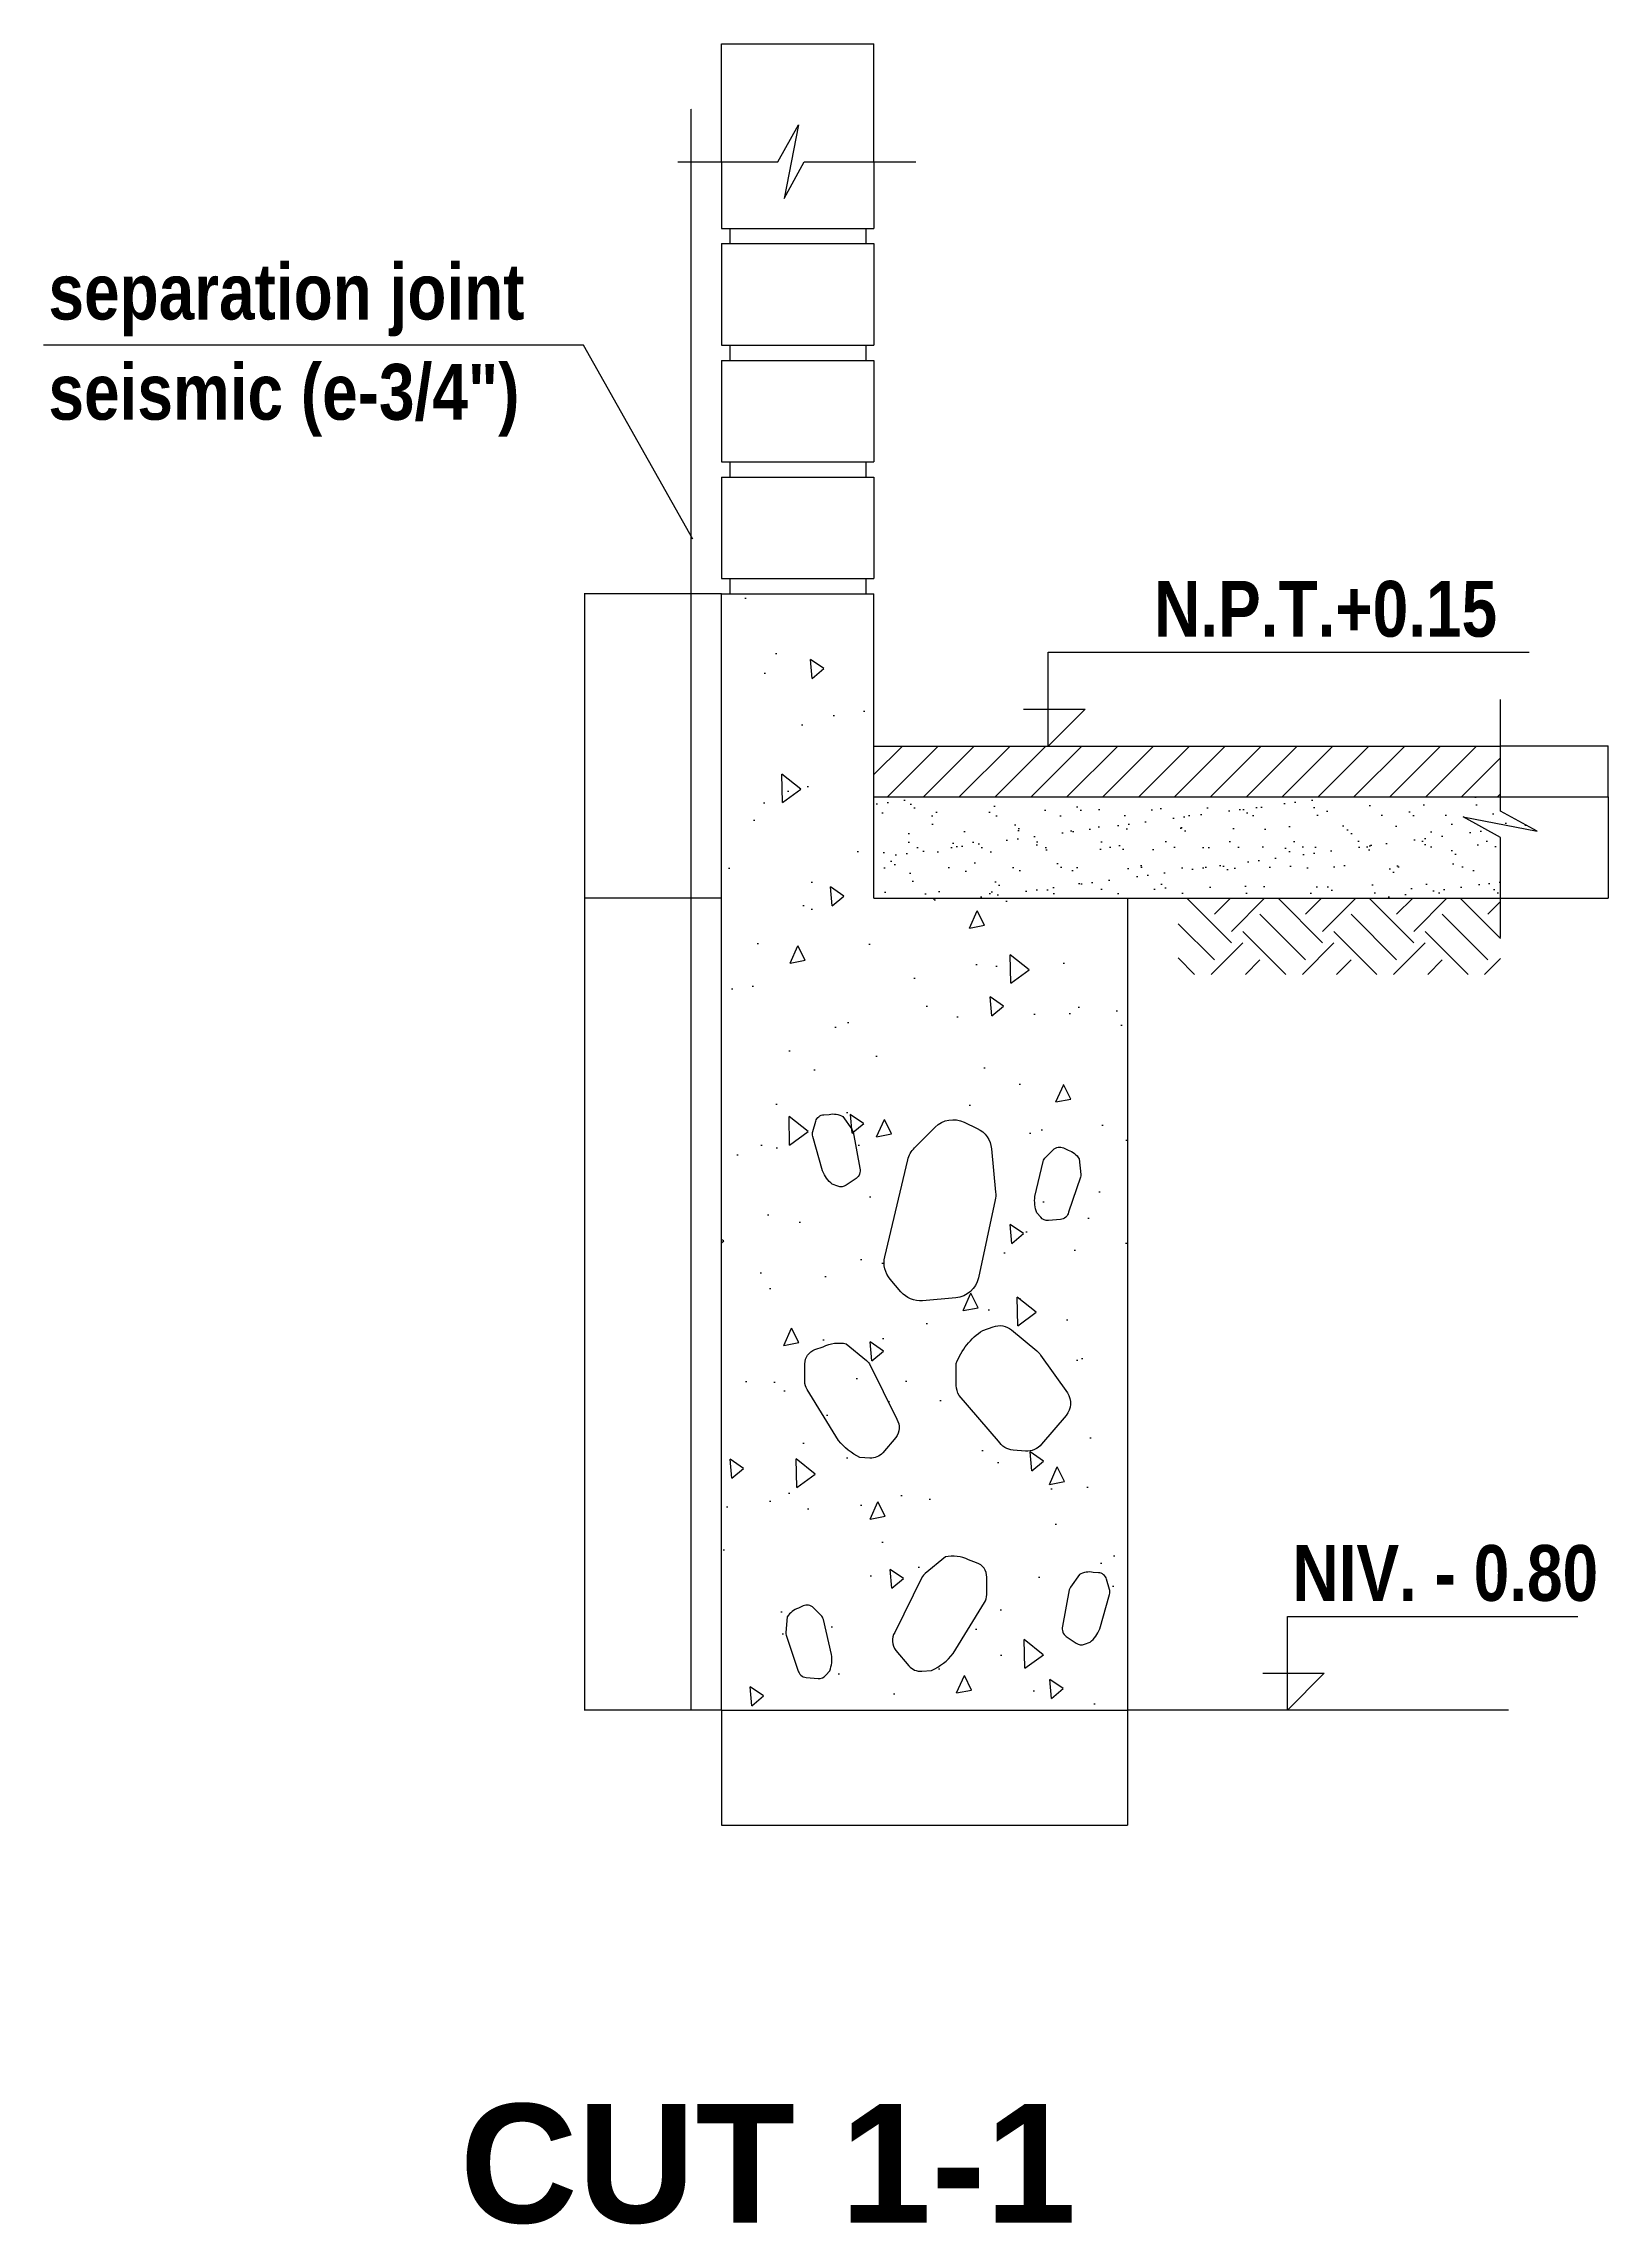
# Model space of a CAD drawing. Header units: millimetres. Extents: x -249630 to 95394, y -188036 to 109963.
# Drawn here: x 19639 to 21181, y -66666 to -64518 of the extents above; entities that cross this region are included whole.
import ezdxf
from ezdxf.enums import TextEntityAlignment as Align

# ---------------------------------------------------------------- set-up
doc = ezdxf.new("R2010")
doc.units = ezdxf.units.MM
doc.header["$PDMODE"] = 2
doc.linetypes.add('DASHED2', pattern=[9.525, 6.35, -3.175])
for name, color, linetype in [('04', 4, 'Continuous'), ('TEXTOS', 11, 'Continuous'), ('TITULOS', 180, 'Continuous'), ('VEREDA', 1, 'Continuous')]:
    doc.layers.add(name, color=color, linetype=linetype)
doc.styles.add('COTAS', font='arial.ttf', dxfattribs={"width": 1.1})
doc.styles.add('DESCRIPCION(E)', font='swisscbi.ttf', dxfattribs={"width": 1.1, "oblique": 15, "height": 0.15})
doc.styles.add('TITULOS(E)', font='swisscbi.ttf', dxfattribs={"oblique": 15, "height": 0.23})
doc.dimstyles.new('Copy of COTA1-25', dxfattribs={"dimscale": 0.25, "dimtxt": 0.22, "dimasz": 0.12, "dimexe": 0.08, "dimexo": 0.05, "dimgap": 0.076, "dimtad": 2, "dimtih": 1, "dimtoh": 1, "dimzin": 4, "dimdsep": 46, "dimtxsty": 'COTAS', "dimblk": 'ARCHTICK', "dimcen": -0.1, "dimclrd": 141, "dimclre": 141, "dimclrt": 11, "dimadec": 0, "dimazin": 0, "dimtfac": 1, "dimtix": 1, "dimtmove": 1, "dimatfit": 3, "dimfxl": 1, "dimtolj": 1, "dimtzin": 0, "dimarcsym": 0})

# ---------------------------------------------------------------- blocks, each defined once
blk = doc.blocks.new('_ArchTick')
at = {"color": 0, "linetype": 'ByBlock', "const_width": 0.15}
blk.add_lwpolyline([(-0.5, -0.5), (0.5, 0.5)], dxfattribs=at)
blk = doc.blocks.new('*D552')
at = {"color": 141, "linetype": 'Continuous', "lineweight": -2, "transparency": 16777216}
for p, q in [((20307.4, -65359.8), (20172.1, -65359.8)), ((20172.2, -65359.8), (20172.2, -66159.8)), ((20307.4, -66159.8), (20172.1, -66159.8))]:
    blk.add_line(p, q, dxfattribs=at)
at = {"layer": 'Defpoints', "color": 0, "linetype": 'Continuous', "transparency": 16777216}
for p in [(20307.4, -65359.8), (20172.2, -66159.8), (20307.4, -66159.8)]:
    blk.add_point(p, dxfattribs=at)
at = {"color": 141, "linetype": 'Continuous', "lineweight": -2, "transparency": 16777216, "xscale": 0.03, "yscale": 0.03, "zscale": 0.03}
for p, rotation in [((20172.2, -65359.8), 90), ((20172.2, -66159.8), 270)]:
    blk.add_blockref('_ArchTick', p, dxfattribs=dict(at, rotation=rotation))
at = {"color": 11, "linetype": 'Continuous', "transparency": 16777216, "insert": (20172, -65759.8), "char_height": 0.055, "attachment_point": 5, "style": 'COTAS'}
blk.add_mtext('\\A1;800.00', dxfattribs=at)
blk = doc.blocks.new('*D554')
at = {"color": 141, "linetype": 'Continuous', "lineweight": -2, "transparency": 16777216}
for p, q in [((20307.4, -66159.8), (20307.4, -66273)), ((20707.4, -66159.8), (20707.4, -66273)), ((20307.4, -66273), (20707.4, -66273))]:
    blk.add_line(p, q, dxfattribs=at)
at = {"layer": 'Defpoints', "color": 0, "linetype": 'Continuous', "transparency": 16777216}
for p in [(20307.4, -66159.8), (20707.4, -66159.8), (20707.4, -66273)]:
    blk.add_point(p, dxfattribs=at)
at = {"color": 141, "linetype": 'Continuous', "lineweight": -2, "transparency": 16777216, "xscale": 0.03, "yscale": 0.03, "zscale": 0.03, "rotation": 180}
blk.add_blockref('_ArchTick', (20307.4, -66273), dxfattribs=at)
at = {"color": 141, "linetype": 'Continuous', "lineweight": -2, "transparency": 16777216, "xscale": 0.03, "yscale": 0.03, "zscale": 0.03}
blk.add_blockref('_ArchTick', (20707.4, -66273), dxfattribs=at)
at = {"color": 11, "linetype": 'Continuous', "transparency": 16777216, "insert": (20507.4, -66273), "char_height": 0.055, "attachment_point": 5, "style": 'COTAS'}
blk.add_mtext('\\A1;400.00', dxfattribs=at)
blk = doc.blocks.new('*D556')
at = {"color": 141, "linetype": 'Continuous', "lineweight": -2, "transparency": 16777216}
for p, q in [((20307.4, -65059.8), (20172.1, -65059.8)), ((20172.2, -65059.8), (20172.2, -65359.8)), ((20307.4, -65359.8), (20172.1, -65359.8))]:
    blk.add_line(p, q, dxfattribs=at)
at = {"layer": 'Defpoints', "color": 0, "linetype": 'Continuous', "transparency": 16777216}
for p in [(20307.4, -65059.8), (20172.2, -65359.8), (20307.4, -65359.8)]:
    blk.add_point(p, dxfattribs=at)
at = {"color": 141, "linetype": 'Continuous', "lineweight": -2, "transparency": 16777216, "xscale": 0.03, "yscale": 0.03, "zscale": 0.03}
for p, rotation in [((20172.2, -65059.8), 90), ((20172.2, -65359.8), 270)]:
    blk.add_blockref('_ArchTick', p, dxfattribs=dict(at, rotation=rotation))
at = {"color": 11, "linetype": 'Continuous', "transparency": 16777216, "insert": (20172, -65209.8), "char_height": 0.055, "attachment_point": 5, "style": 'COTAS'}
blk.add_mtext('\\A1;300.00', dxfattribs=at)
blk = doc.blocks.new('*D557')
at = {"color": 141, "linetype": 'Continuous', "lineweight": -2, "transparency": 16777216}
for p, q in [((21074.9, -65259.8), (21181, -65259.8)), ((21181, -65259.8), (21181, -65359.8)), ((21074.9, -65359.8), (21181, -65359.8))]:
    blk.add_line(p, q, dxfattribs=at)
at = {"layer": 'Defpoints', "color": 0, "linetype": 'Continuous', "transparency": 16777216}
for p in [(21074.9, -65259.8), (21074.9, -65359.8), (21181, -65359.8)]:
    blk.add_point(p, dxfattribs=at)
at = {"color": 141, "linetype": 'Continuous', "lineweight": -2, "transparency": 16777216, "xscale": 0.03, "yscale": 0.03, "zscale": 0.03}
for p, rotation in [((21181, -65259.8), 90), ((21181, -65359.8), 270)]:
    blk.add_blockref('_ArchTick', p, dxfattribs=dict(at, rotation=rotation))
at = {"color": 11, "linetype": 'Continuous', "transparency": 16777216, "insert": (21181.2, -65309.8), "char_height": 0.055, "attachment_point": 5, "style": 'COTAS'}
blk.add_mtext('\\A1;100.00', dxfattribs=at)
blk = doc.blocks.new('*D558')
at = {"color": 141, "linetype": 'Continuous', "lineweight": -2, "transparency": 16777216}
for p, q in [((20307.4, -64634.3), (20307.4, -64517.8)), ((20307.4, -64517.8), (20457.4, -64517.8)), ((20457.4, -64634.3), (20457.4, -64517.8))]:
    blk.add_line(p, q, dxfattribs=at)
at = {"layer": 'Defpoints', "color": 0, "linetype": 'Continuous', "transparency": 16777216}
for p in [(20457.4, -64517.8), (20307.4, -64634.3), (20457.4, -64634.3)]:
    blk.add_point(p, dxfattribs=at)
at = {"color": 141, "linetype": 'Continuous', "lineweight": -2, "transparency": 16777216, "xscale": 0.03, "yscale": 0.03, "zscale": 0.03, "rotation": 180}
blk.add_blockref('_ArchTick', (20307.4, -64517.8), dxfattribs=at)
at = {"color": 141, "linetype": 'Continuous', "lineweight": -2, "transparency": 16777216, "xscale": 0.03, "yscale": 0.03, "zscale": 0.03}
blk.add_blockref('_ArchTick', (20457.4, -64517.8), dxfattribs=at)
at = {"color": 11, "linetype": 'Continuous', "transparency": 16777216, "insert": (20382.4, -64517.8), "char_height": 0.055, "attachment_point": 5, "style": 'COTAS'}
blk.add_mtext('\\A1;150.00', dxfattribs=at)
blk = doc.blocks.new('*D559')
at = {"color": 141, "linetype": 'Continuous', "lineweight": -2, "transparency": 16777216}
for p, q in [((21074.9, -65209.8), (21181, -65209.8)), ((21181, -65259.8), (21181, -65209.8)), ((21074.9, -65259.8), (21181, -65259.8))]:
    blk.add_line(p, q, dxfattribs=at)
at = {"layer": 'Defpoints', "color": 0, "linetype": 'Continuous', "transparency": 16777216}
for p in [(21074.9, -65209.8), (21181, -65209.8), (21074.9, -65259.8)]:
    blk.add_point(p, dxfattribs=at)
at = {"color": 141, "linetype": 'Continuous', "lineweight": -2, "transparency": 16777216, "xscale": 0.03, "yscale": 0.03, "zscale": 0.03}
for p, rotation in [((21181, -65209.8), 90), ((21181, -65259.8), 270)]:
    blk.add_blockref('_ArchTick', p, dxfattribs=dict(at, rotation=rotation))
at = {"color": 11, "linetype": 'Continuous', "transparency": 16777216, "insert": (21181.1, -65234.8), "char_height": 0.055, "attachment_point": 5, "style": 'COTAS'}
blk.add_mtext('\\A1;50.00', dxfattribs=at)

msp = doc.modelspace()

# ---------------------------------------------------------------- hatches: boundary and pattern name
at = {"linetype": 'Continuous'}
h = msp.add_hatch(dxfattribs=at)
h.set_pattern_fill('AR-CONC', color=2, scale=25, angle=45, style=0)
h.set_pattern_definition([(95, (18341.84, -29815.22), (137.888, 115.70177), [18.75, -206.25]), (40, (18341.84, -29815.22), (-157.498, 108.442), [15, -165]), (145.4514, (18353.33, -29805.58), (-19.6099, 224.1438), [15.93505, -175.2855]), (91.1842, (18306.49, -29779.87), (217.9233, 159.4034), [28.125, -309.375]), (141.6356, (18324.65, -29766.58), (-6.9748, 337.428), [23.9026, -262.9282]), (36.1842, (18306.5, -29779.87), (-6.975, 337.428), [22.5, -247.5]), (66, (18333, -29771.03), (176.6929, 34.3456), [18.75, -206.25]), (11, (18333, -29771.03), (-85.17715, 171.2021), [15, -165]), (116.4514, (18347.73, -29768.16), (91.5159, 205.54765), [15.93505, -175.2855]), (82.5, (18341.843, -29815.22), (-56.6983, 60.99745), [0, -163, 0, -167.5, 0, -165.625]), (52.5, (18341.84, -29815.22), (-23.21824, 116.22736), [0, -95.5, 0, -159.25, 0, -63.125]), (12.5, (18302.42, -29854.64), (98.35454, 90.38019), [0, -62.5, 0, -195, 0, -258.75]), (2.5, (18284.74, -29872.32), (85.3975, 120.78995), [0, -81.25, 0, -129.5, 0, -183.75])])
h.paths.add_polyline_path([(20707.419, -65359.812), (20457.419, -65359.812), (20457.419, -65059.812), (20307.419, -65059.812), (20307.419, -66159.812), (20707.419, -66159.812)])
h.paths.add_polyline_path([(20437.329, -65592.009, 0.05768227), (20436.956, -65589.973)], flags=16)
h.paths.add_polyline_path([(20517.922, -65585.288, -0.31795627), (20546.385, -65580.423), (20559.283, -65586.596, -0.26312355), (20573.377, -65606.769), (20577.451, -65649.421, -0.0770463), (20577.003, -65657.067), (20560.457, -65733.81, -0.32892827), (20538.199, -65753.446), (20505.361, -65756.321, -0.24257877), (20484.16, -65747.64), (20473.564, -65735.216, -0.23902833), (20468.256, -65713.237), (20490.888, -65617.576, -0.13926369), (20497.546, -65605.647)], flags=16)
h.paths.add_polyline_path([(20660.476, -65636.592, 0.05768227), (20661.145, -65634.633)], flags=16)
h.paths.add_polyline_path([(20454.671, -65821.706, 0.05768227), (20453.146, -65818.612)], flags=16)
h.paths.add_polyline_path([(20564.906, -65785.55), (20575.02, -65781.983, -0.26312355), (20593.193, -65785.207), (20619.822, -65807.193), (20620.803, -65808.572, -0.02270825), (20621.79, -65809.959), (20647.258, -65845.749, -0.35636531), (20646.764, -65869.46), (20622.759, -65897.857, -0.24257877), (20606.912, -65904.497), (20594.704, -65903.528, -0.23902833), (20580.233, -65894.687), (20541.503, -65849.714, -0.13926369), (20538.708, -65839.857), (20538.717, -65818.254, -0.16435213)], flags=16)
h.paths.add_polyline_path([(20527.9, -66008.753, -0.1694684), (20550.642, -66011.639), (20558.734, -66014.492, -0.31795627), (20568.746, -66028.632), (20568.753, -66045.914, -0.13926369), (20566.516, -66053.8), (20535.533, -66103.988, -0.12051195), (20514.384, -66120.625), (20504.618, -66121.4, -0.24257877), (20491.94, -66116.088), (20479.228, -66100.937, -0.32892827), (20478.115, -66083.163), (20503.497, -66031.649, -0.13533), (20508.076, -66025.12)], flags=16)
h.paths.add_polyline_path([(20397.914, -66058.853), (20407.071, -66067.975), (20415.863, -66104.888, -0.12051195), (20413.973, -66120.922), (20410.165, -66125.4, -0.24257877), (20402.538, -66128.537), (20390.715, -66127.52, -0.32892827), (20382.691, -66120.463), (20371.555, -66087.856, -0.13533), (20370.72, -66083.145), (20372.164, -66067.788, -0.1694684), (20383.024, -66059.347), (20387.664, -66057.117, -0.31795627)], flags=16)
h.paths.add_polyline_path([(20659.98, -66026.057, -0.1694684), (20673.579, -66023.994), (20678.717, -66024.314, -0.31795627), (20686.814, -66030.834), (20690.351, -66043.266), (20679.999, -66079.772, -0.12051195), (20670.521, -66092.842), (20665.011, -66094.89, -0.24257877), (20656.823, -66093.903), (20647.002, -66087.243, -0.32892827), (20643.445, -66077.166), (20649.649, -66043.273, -0.13533), (20651.222, -66038.754)], flags=16)
h = msp.add_hatch(dxfattribs=at)
h.set_pattern_fill('AR-SAND', color=2, scale=0.8, style=0)
h.set_pattern_definition([(37.5, (52943.625, -83981.674), (-1.280025, 39.15306), [0, -30.8864, 0, -34.544, 0, -33.02]), (7.5, (52943.625, -83981.674), (35.96186, 57.34601), [0, -16.6624, 0, -27.8384, 0, -10.668]), (327.5, (52918.632, -83981.674), (63.27939, 0.114975), [0, -10.16, 0, -36.576, 0, -47.752]), (317.5, (52918.63, -83981.674), (61.08452, 17.834346), [0, -5.08, 0, -23.9776, 0, -27.432])])
h.paths.add_polyline_path([(21074.896, -65359.812), (21074.896, -65299.842), (21038.193, -65279.448), (21111.063, -65293.62), (21074.896, -65273.917), (21074.896, -65259.812), (20457.419, -65259.812), (20457.419, -65359.812), (20757.419, -65359.812)])
at = {"layer": 'VEREDA', "linetype": 'Continuous'}
h = msp.add_hatch(dxfattribs=at)
h.set_pattern_fill('_USER', color=256, scale=25, angle=45, style=0, pattern_type=0)
h.set_pattern_definition([(45, (52943.625, -83981.674), (-17.67767, 17.67767), [])])
h.paths.add_polyline_path([(21074.896, -65259.812), (21074.896, -65209.812), (20457.419, -65209.812), (20457.419, -65259.812)])
h = msp.add_hatch(dxfattribs=at)
h.set_pattern_fill('EARTH', color=256, scale=10, angle=45, style=0)
h.set_pattern_definition([(45, (55473.544, -83981.674), (7e-15, 89.80256), [63.5, -63.5]), (45, (55456.706, -83964.836), (7e-15, 89.80256), [63.5, -63.5]), (45, (55439.87, -83948), (7e-15, 89.80256), [63.5, -63.5]), (135, (55439.87, -83936.77), (-89.80256, 7e-15), [63.5, -63.5]), (135, (55456.706, -83919.934), (-89.80256, 7e-15), [63.5, -63.5]), (135, (55473.544, -83903.096), (-89.80256, 7e-15), [63.5, -63.5])])
h.paths.add_polyline_path([(21074.896, -65434.812), (21074.896, -65359.812), (20757.419, -65359.812), (20757.419, -65434.812)])

# ---------------------------------------------------------------- linework, layer by layer
at = {"color": 1, "linetype": 'Continuous'}
for p, q in [((20362.759, -64634.327), (20383.154, -64597.623)), ((20383.154, -64597.623), (20368.981, -64670.494)), ((20264.215, -64634.327), (20362.759, -64634.327)), ((20368.981, -64670.494), (20388.685, -64634.327)), ((20388.685, -64634.327), (20498.718, -64634.327)), ((21074.896, -65273.917), (21074.896, -65163.884)), ((21111.063, -65293.62), (21074.896, -65273.917)), ((21074.896, -65299.842), (21038.193, -65279.448)), ((21038.193, -65279.448), (21111.063, -65293.62)), ((21074.896, -65398.386), (21074.896, -65299.842))]:
    msp.add_line(p, q, dxfattribs=at)
at = {"color": 2, "linetype": 'Continuous'}
for p, q in [((20307.419, -64634.327), (20307.419, -64699.812)), ((20457.419, -64634.327), (20457.419, -64699.812)), ((20307.419, -64699.812), (20457.419, -64699.812)), ((20307.419, -64714.812), (20457.419, -64714.812)), ((20307.419, -64714.812), (20307.419, -64814.812)), ((20315.419, -64699.812), (20315.419, -64714.812)), ((20449.419, -64699.812), (20449.419, -64714.812)), ((20457.419, -64714.812), (20457.419, -64814.812)), ((20307.419, -64814.812), (20457.419, -64814.812)), ((20315.419, -64814.812), (20315.419, -64829.812)), ((20449.419, -64814.812), (20449.419, -64829.812)), ((20307.419, -64829.812), (20457.419, -64829.812)), ((20307.419, -64829.812), (20307.419, -64929.812)), ((20457.419, -64829.812), (20457.419, -64929.812)), ((20307.419, -64929.812), (20457.419, -64929.812)), ((20315.419, -64929.812), (20315.419, -64944.812)), ((20449.419, -64929.812), (20449.419, -64944.812)), ((20307.419, -64944.812), (20457.419, -64944.812)), ((20307.419, -64944.812), (20307.419, -65044.812)), ((20457.419, -64944.812), (20457.419, -65044.812)), ((20307.419, -65044.812), (20457.419, -65044.812)), ((20315.419, -65044.812), (20315.419, -65059.812)), ((20449.419, -65044.812), (20449.419, -65059.812)), ((20457.419, -65209.812), (21074.896, -65209.812)), ((20457.419, -65259.812), (21074.896, -65259.812)), ((20707.419, -65359.812), (21074.896, -65359.812)), ((21082.792, -66159.812), (20707.419, -66159.812))]:
    msp.add_line(p, q, dxfattribs=at)
at = {"color": 4, "linetype": 'Continuous'}
for p, q in [((20307.419, -66159.812), (20307.419, -65059.812)), ((20307.419, -65059.812), (20457.419, -65059.812)), ((20457.419, -65359.812), (20457.419, -65059.812)), ((20457.419, -65359.812), (20707.419, -65359.812)), ((20707.419, -65359.812), (20707.419, -66159.812)), ((20307.419, -66159.812), (20707.419, -66159.812))]:
    msp.add_line(p, q, dxfattribs=at)
at = {"color": 1, "linetype": 'Continuous'}
for points in [[(20605.057, -65173.466), (20665.634, -65173.466), (20629.288, -65209.812), (20629.288, -65117.466), (21103.089, -65117.466)], [(20840.773, -66123.466), (20901.35, -66123.466), (20865.004, -66159.812), (20865.004, -66067.466), (21151.018, -66067.466)]]:
    msp.add_lwpolyline(points, dxfattribs=at)
at = {"color": 2, "linetype": 'Continuous'}
for points in [[(20421.967, -65643.627), (20416.458, -65641.578, -0.12051195), (20406.979, -65628.508), (20397.325, -65594.462, -0.13926369), (20397.327, -65589.544), (20400.164, -65579.57, -0.31795627), (20408.261, -65573.05), (20413.399, -65572.73, -0.1694684), (20426.998, -65574.793), (20435.757, -65587.49, -0.0770463), (20436.956, -65589.973), (20443.533, -65625.903, -0.32892827), (20439.977, -65635.979), (20430.156, -65642.639, -0.24257877)], [(20484.16, -65747.64), (20473.564, -65735.216, -0.23902833), (20468.256, -65713.237), (20490.888, -65617.576, -0.13926369), (20497.546, -65605.647), (20517.922, -65585.288, -0.31795627), (20546.385, -65580.423), (20559.283, -65586.596, -0.26312355), (20573.377, -65606.769), (20577.451, -65649.421, -0.0770463), (20577.003, -65657.067), (20560.457, -65733.81, -0.32892827), (20538.199, -65753.446), (20505.361, -65756.321, -0.24257877)], [(20621.866, -65674.136), (20618.058, -65669.658, -0.12051195), (20616.168, -65653.624), (20624.368, -65619.198, -0.13926369), (20626.771, -65614.908), (20634.118, -65607.589, -0.31795627), (20644.367, -65605.854), (20649.007, -65608.083, -0.1694684), (20659.868, -65616.524), (20661.311, -65631.881, -0.0770463), (20661.145, -65634.633), (20649.34, -65669.199, -0.32892827), (20641.317, -65676.256), (20629.494, -65677.273, -0.24257877)], [(20606.912, -65904.497), (20594.704, -65903.528, -0.23902833), (20580.233, -65894.687), (20541.503, -65849.714, -0.13926369), (20538.708, -65839.857), (20538.717, -65818.254, -0.16435213), (20564.906, -65785.55), (20575.02, -65781.983, -0.26312355), (20593.193, -65785.207), (20617.973, -65805.667, -0.0770463), (20621.79, -65809.959), (20648.245, -65847.136, -0.32892827), (20646.854, -65869.354), (20622.759, -65897.857, -0.24257877)], [(20453.55, -65911.458), (20443.784, -65910.683, -0.12051195), (20422.635, -65894.045), (20391.652, -65843.858, -0.13926369), (20389.415, -65835.972), (20389.422, -65818.69, -0.31795627), (20399.434, -65804.55), (20407.526, -65801.697, -0.1694684), (20430.268, -65798.811), (20450.092, -65815.178, -0.0770463), (20453.146, -65818.612), (20480.053, -65873.221, -0.32892827), (20478.941, -65890.995), (20466.228, -65906.146, -0.24257877)], [(20504.618, -66121.4), (20514.384, -66120.625, 0.12051195), (20535.533, -66103.988), (20566.516, -66053.8, 0.13926369), (20568.753, -66045.914), (20568.746, -66028.632, 0.31795627), (20558.734, -66014.492), (20550.642, -66011.639, 0.1694684), (20527.9, -66008.753), (20508.076, -66025.12, 0.0770463), (20505.022, -66028.554), (20478.115, -66083.163, 0.32892827), (20479.228, -66100.937), (20491.94, -66116.088, 0.24257877)], [(20665.011, -66094.89), (20670.521, -66092.842, 0.12051195), (20679.999, -66079.772), (20689.654, -66045.726, 0.13926369), (20689.652, -66040.808), (20686.814, -66030.834, 0.31795627), (20678.717, -66024.314), (20673.579, -66023.994, 0.1694684), (20659.98, -66026.057), (20651.222, -66038.754, 0.0770463), (20650.022, -66041.237), (20643.445, -66077.166, 0.32892827), (20647.002, -66087.243), (20656.823, -66093.903, 0.24257877)], [(20410.165, -66125.4), (20413.973, -66120.922, 0.12051195), (20415.863, -66104.888), (20407.663, -66070.462, 0.13926369), (20405.26, -66066.171), (20397.914, -66058.853, 0.31795627), (20387.664, -66057.117), (20383.024, -66059.347, 0.1694684), (20372.164, -66067.788), (20370.72, -66083.145, 0.0770463), (20370.886, -66085.897), (20382.691, -66120.463, 0.32892827), (20390.715, -66127.52), (20402.538, -66128.537, 0.24257877)]]:
    msp.add_lwpolyline(points, format="xyb", close=True, dxfattribs=at)
at = {"layer": 'VEREDA', "linetype": 'DASHED2', "ltscale": 0.02}
msp.add_line((20277.419, -66159.812), (20277.419, -64581.846), dxfattribs=at)

# ---------------------------------------------------------------- texts
at = {"layer": 'TEXTOS', "linetype": 'ByBlock', "style": 'DESCRIPCION(E)'}
for s, p in [('separation joint ', (19644.075, -64789.581)), ('seismic (e-3/4")', (19644.075, -64888.304))]:
    msp.add_text(s, height=55, dxfattribs=at).set_placement(p)
for s, p in [('N.P.T.+0.15', (20902.658, -65102.105)), ('NIV. - 0.80', (21020.616, -66052.105))]:
    msp.add_text(s, height=55, dxfattribs=at).set_placement(p, align=Align.CENTER)
at = {"layer": 'TITULOS', "linetype": 'ByBlock', "style": 'TITULOS(E)', "width": 1.2}
msp.add_text('CUT 1-1', height=117, dxfattribs=at).set_placement((20049.412, -66664.786))

# ---------------------------------------------------------------- dimensions: what is measured, and where the dimension line sits
at = {"color": 7, "linetype": 'Continuous'}
for base, p1, p2, picture, middle in [((20457.419, -64517.828), (20307.419, -64634.327), (20457.419, -64634.327), '*D558', (20382.419, -64517.781)), ((20707.419, -66272.966), (20307.419, -66159.812), (20707.419, -66159.812), '*D554', (20507.419, -66273.013))]:
    dim = msp.add_linear_dim(base=base, p1=p1, p2=p2, dimstyle='Copy of COTA1-25', dxfattribs=at)
    dim.commit()
    dim.dimension.update_dxf_attribs({"geometry": picture, "text_midpoint": middle})
for base, p1, p2, angle, picture, middle in [((20172.155, -65359.812), (20307.419, -65059.812), (20307.419, -65359.812), 90, '*D556', (20172.01, -65209.812)), ((21181.019, -65209.812), (21074.896, -65259.812), (21074.896, -65209.812), 90, '*D559', (21181.14, -65234.812)), ((21181.019, -65359.812), (21074.896, -65259.812), (21074.896, -65359.812), 270, '*D557', (21181.161, -65309.812)), ((20172.155, -66159.812), (20307.419, -65359.812), (20307.419, -66159.812), 90, '*D552', (20172.01, -65759.812))]:
    dim = msp.add_linear_dim(base=base, p1=p1, p2=p2, angle=angle, dimstyle='Copy of COTA1-25', dxfattribs=at)
    dim.commit()
    dim.dimension.update_dxf_attribs({"geometry": picture, "text_midpoint": middle})

# ---------------------------------------------------------------- leaders
at = {"layer": '04'}
msp.add_leader([(20279.203, -65006.005), (20171.186, -64814.702), (19639.285, -64814.702)], dimstyle='Copy of COTA1-25', override={"dimgap": 0.076, "dimtad": 0}, dxfattribs=at)

doc.saveas('drawing.dxf')
